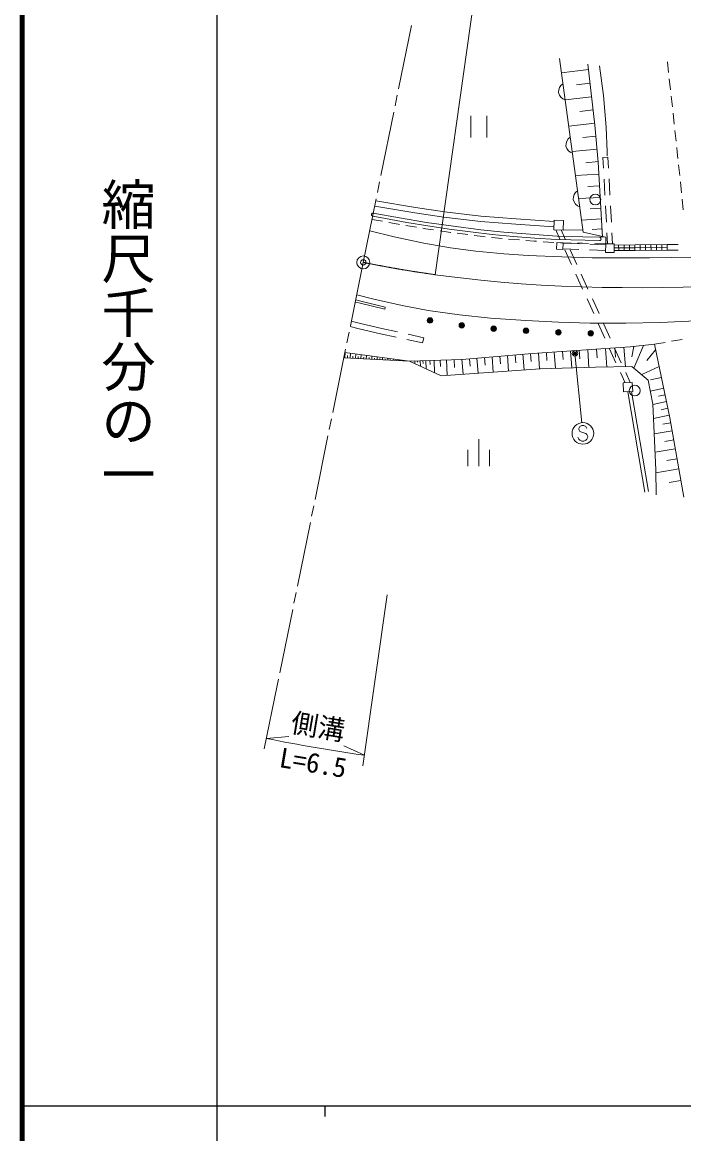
# Model space of a CAD drawing. Units: millimetres at full size, sheet at 1:1000; details may follow other scales. Extents: x 40000 to 680000, y 20000 to 380000.
# Drawn here: x 40000 to 101242, y 202409 to 305377 of the extents above; entities that cross this region are included whole.
import ezdxf
from ezdxf.enums import TextEntityAlignment as Align

# ---------------------------------------------------------------- set-up
doc = ezdxf.new("R2010")
doc.units = ezdxf.units.MM
doc.header["$LTSCALE"] = 1000
doc.header["$PDMODE"] = 32
doc.header["$PDSIZE"] = 500
doc.linetypes.add('CHAIN', pattern=[18.5, 12, -1.5, 3.5, -1.5])
for name, color, linetype, lineweight in [('M-BGD', 7, 'Continuous', 13), ('M-BMK', 2, 'Continuous', 13), ('M-BMK-SRVR', 3, 'Continuous', 13), ('M-STR-HTXT', 7, 'Continuous', 13), ('M-STR-STRC', 7, 'Continuous', 13), ('M-TTL', 2, 'Continuous', 140), ('M-TTL-BAND', 7, 'Continuous', 25)]:
    doc.layers.add(name, color=color, linetype=linetype, lineweight=lineweight)
doc.styles.add('@ＭＳ ゴシック', font='')
doc.styles.add('ＭＳ ゴシック', font='')
doc.styles.get('@ＭＳ ゴシック').set_extended_font_data('@MS Gothic')
doc.styles.get('ＭＳ ゴシック').set_extended_font_data('MS Gothic')

msp = doc.modelspace()

# ---------------------------------------------------------------- linework, layer by layer
at = {"layer": 'M-BGD'}
for p, q in [((89730, 302010), (91937, 285944)), ((99834, 300720), (99724, 301714)), ((92422, 300991), (89910, 300702)), ((92567, 299735), (91311, 299590)), ((100009, 299129), (99900, 300123)), ((92712, 298479), (90254, 298196)), ((100185, 297539), (100075, 298533)), ((81525, 296698), (81525, 294698)), ((83025, 296698), (83025, 294698)), ((92853, 297250), (91625, 297108)), ((100360, 295949), (100250, 296943)), ((92995, 296021), (90591, 295744)), ((93106, 294816), (91900, 294711)), ((100536, 294358), (100426, 295352)), ((93211, 293611), (90911, 293410)), ((100646, 293355), (100601, 293762)), ((93312, 292461), (92162, 292360)), ((94220, 292882), (93761, 292858)), ((93814, 291849), (93761, 292858)), ((94275, 291857), (94220, 292882)), ((100706, 292767), (100646, 293355)), ((100866, 291176), (100766, 292170)), ((93379, 291309), (91217, 291185)), ((93947, 289352), (93867, 290850)), ((94407, 289360), (94328, 290858)), ((101027, 289584), (100927, 290579)), ((93441, 290228), (92360, 290166)), ((93503, 289147), (91513, 289033)), ((94080, 286856), (94000, 288354)), ((94540, 286864), (94460, 288362)), ((101188, 287992), (101087, 288987)), ((93560, 288151), (92565, 288094)), ((73352, 286935), (72381, 287115)), ((74809, 286667), (73942, 286827)), ((74926, 286647), (74809, 286667)), ((76504, 286385), (75518, 286549)), ((77335, 286247), (77096, 286287)), ((93617, 287156), (91785, 287051)), ((78085, 286137), (77335, 286247)), ((79638, 285908), (78678, 286049)), ((79668, 285904), (79638, 285908)), ((81255, 285701), (80263, 285828)), ((82384, 285556), (81850, 285625)), ((82843, 285508), (82384, 285556)), ((84434, 285339), (83440, 285444)), ((86029, 285210), (85032, 285289)), ((89813, 285216), (89390, 286151)), ((90305, 285219), (89892, 286133)), ((90089, 286125), (91907, 286159)), ((91937, 285944), (94031, 285451)), ((93670, 286240), (92753, 286187)), ((94018, 284851), (94031, 285451)), ((94186, 284848), (94133, 285857)), ((94647, 284840), (94593, 285865)), ((87382, 285102), (86627, 285162)), ((87624, 285085), (87382, 285102)), ((89220, 284976), (88222, 285044)), ((90819, 284923), (89819, 284949)), ((91530, 284332), (90053, 284389)), ((91548, 284851), (90079, 284908)), ((90844, 282939), (90225, 284305)), ((91336, 282942), (90718, 284308)), ((91874, 284896), (91419, 284908)), ((92419, 284885), (91874, 284896)), ((94007, 284236), (92530, 284293)), ((94016, 284756), (92547, 284813)), ((94018, 284851), (93018, 284872)), ((95217, 284218), (95214, 284738)), ((95717, 284221), (95714, 284741)), ((96217, 284223), (96214, 284743)), ((96717, 284226), (96714, 284746)), ((97212, 284232), (97205, 284752)), ((97711, 284238), (97705, 284758)), ((98211, 284243), (98205, 284763)), ((98711, 284249), (98705, 284769)), ((99211, 284255), (99205, 284775)), ((100710, 284792), (99705, 284781)), ((99711, 284261), (99705, 284781)), ((100716, 284272), (99711, 284261)), ((91875, 280661), (91256, 282028)), ((92367, 280664), (91749, 282031)), ((92906, 278384), (92287, 279750)), ((93399, 278387), (92780, 279753)), ((73554, 278785), (73601, 278980)), ((70363, 277187), (71182, 276985)), ((70463, 277677), (71300, 277471)), ((71182, 276985), (73171, 276511)), ((71300, 277471), (73282, 276999)), ((73282, 276999), (74738, 276682)), ((93937, 276106), (93318, 277473)), ((94430, 276110), (93811, 277476)), ((73171, 276511), (74630, 276194)), ((75607, 275981), (77065, 275663)), ((75715, 276469), (77172, 276152)), ((77172, 276152), (77065, 275663)), ((100103, 275825), (101089, 275995)), ((90769, 274931), (90879, 273353)), ((91558, 274985), (91613, 274197)), ((92347, 275040), (92461, 273399)), ((93168, 275097), (93225, 274276)), ((93989, 275154), (94108, 273435)), ((94968, 273829), (94350, 275195)), ((95461, 273832), (94842, 275199)), ((94848, 275213), (94908, 274353)), ((95708, 275272), (95833, 273465)), ((96610, 275347), (96422, 274390)), ((97511, 275444), (96627, 273320)), ((98639, 275019), (97831, 274041)), ((98527, 275553), (99512, 275723)), ((75848, 273974), (69772, 274282)), ((69856, 274277), (69881, 274787)), ((69875, 274788), (75848, 273974)), ((70105, 274265), (70117, 274498)), ((70355, 274252), (70379, 274719)), ((70605, 274239), (70615, 274452)), ((70854, 274227), (70876, 274651)), ((71104, 274214), (71114, 274405)), ((71354, 274201), (71373, 274584)), ((71603, 274189), (71612, 274359)), ((71853, 274176), (71870, 274516)), ((72103, 274164), (72110, 274312)), ((72352, 274151), (72367, 274448)), ((72602, 274138), (72609, 274266)), ((72852, 274126), (72865, 274380)), ((73101, 274113), (73107, 274219)), ((73351, 274100), (73362, 274313)), ((73601, 274088), (73605, 274173)), ((73851, 274075), (73859, 274245)), ((74100, 274062), (74103, 274126)), ((74350, 274050), (74356, 274177)), ((74600, 274037), (74602, 274080)), ((74849, 274025), (74854, 274109)), ((75848, 273974), (80697, 274149)), ((76348, 273992), (76357, 273738)), ((76597, 274001), (76602, 273874)), ((76847, 274010), (76866, 273503)), ((77101, 274019), (77110, 273765)), ((77355, 274028), (77382, 273263)), ((77737, 274042), (77751, 273660)), ((78120, 274056), (78161, 272902)), ((78697, 274077), (78717, 273500)), ((79273, 274097), (79325, 272659)), ((79992, 274123), (80018, 273404)), ((80711, 274150), (80825, 272766)), ((81403, 274207), (81460, 273515)), ((82095, 274264), (82211, 272864)), ((82795, 274321), (82853, 273621)), ((83495, 274379), (83612, 272963)), ((84204, 274437), (84262, 273729)), ((84912, 274495), (85029, 273063)), ((85628, 274554), (85687, 273838)), ((86344, 274613), (86463, 273164)), ((87068, 274673), (87128, 273948)), ((87793, 274725), (87894, 273265)), ((88523, 274775), (88574, 274046)), ((89253, 274826), (89358, 273309)), ((90011, 274878), (90064, 274120)), ((95804, 271983), (95381, 272918)), ((96287, 272008), (95873, 272921)), ((98961, 273486), (97352, 272730)), ((99173, 272477), (98164, 272265)), ((97635, 261846), (96072, 271146)), ((97970, 261902), (96414, 271164)), ((99385, 271469), (98156, 271211)), ((99514, 270854), (98899, 270725)), ((99643, 270240), (98392, 269978)), ((99905, 268989), (98448, 268683)), ((99774, 269615), (99148, 269483)), ((100041, 268257), (99308, 268130)), ((82259, 266765), (82259, 264265)), ((100169, 267524), (98511, 267236)), ((100313, 266695), (99484, 266551)), ((81259, 265765), (81259, 264265)), ((83259, 265765), (83259, 264265)), ((100457, 265867), (98586, 265542)), ((100619, 264931), (99684, 264769)), ((100781, 263995), (98660, 263627)), ((100966, 262935), (99905, 262751))]:
    msp.add_line(p, q, dxfattribs=at)
for points in [[(92365, 301488), (93017, 295832), (93315, 292420), (93715, 285456)], [(94149, 292986), (94166, 293366), (94065, 295656), (93806, 298578), (93456, 301334)], [(72631, 288344), (76337, 287720), (79020, 287332), (82421, 286929), (85702, 286664), (89217, 286433)], [(72730, 288834), (76415, 288214), (79085, 287828), (82470, 287426), (85739, 287163), (89235, 286933)], [(94031, 285451), (91888, 285496), (89527, 285556), (87427, 285700), (84588, 285926), (82453, 286152), (79719, 286502), (77428, 286840), (74913, 287258), (72501, 287703)], [(99711, 284261), (96736, 284226), (94797, 284216)], [(99708, 284521), (96733, 284486), (94802, 284476)], [(99705, 284781), (96731, 284746), (94807, 284736)], [(73554, 278785), (71161, 279370), (70824, 279454)], [(73601, 278980), (71209, 279564), (70864, 279650)], [(80697, 274149), (87231, 274686), (96284, 275312), (98527, 275553), (99958, 268736), (101235, 261383)], [(75848, 273974), (78770, 272620), (87934, 273268), (93068, 273416), (96436, 273476), (97960, 272234), (98391, 269984), (98656, 263924), (98688, 261612)]]:
    msp.add_lwpolyline(points, dxfattribs=at)
for points in [[(89239, 287050), (90107, 287019), (90074, 286126), (89207, 286158)], [(90050, 284333), (89469, 284361), (89499, 284957), (90080, 284928)], [(94794, 284046), (94004, 284060), (94018, 284851), (94809, 284837)], [(95664, 271126), (95621, 271974), (96470, 272017), (96513, 271169)]]:
    msp.add_lwpolyline(points, close=True, dxfattribs=at)
for centre in [(93050, 288954), (96702, 271253)]:
    msp.add_circle(centre, 500, dxfattribs=at)
for centre in [(90463, 298973), (91143, 294020), (91823, 289066)]:
    msp.add_arc(centre, 812, 120.43953, 255.1998, dxfattribs=at)
at = {"layer": 'M-BMK'}
for p, q in [((74838, 299203), (76033, 305083)), ((74519, 297635), (74719, 298615)), ((73205, 291167), (74400, 297047)), ((72886, 289599), (73085, 290579)), ((71571, 283131), (72767, 289011)), ((71571, 283131), (70376, 277252)), ((70257, 276664), (70057, 275684)), ((69938, 275096), (68743, 269216)), ((68623, 268628), (68424, 267648)), ((68304, 267060), (67109, 261180)), ((66990, 260592), (66791, 259612)), ((66671, 259024), (65476, 253145)), ((65356, 252557), (65157, 251577)), ((65038, 250989), (63842, 245109)), ((63723, 244521), (63603, 243933))]:
    msp.add_line(p, q, dxfattribs=at)
at = {"layer": 'M-BMK', "linetype": 'CHAIN'}
msp.add_lwpolyline([(103058, 280888), (101183, 280837), (99307, 280802), (97431, 280787), (95555, 280791), (93679, 280817), (91803, 280865), (89929, 280936), (88055, 281033), (86183, 281154), (84312, 281303), (82445, 281480), (80580, 281686), (78719, 281922), (78243, 281988)], dxfattribs=at)
msp.add_arc((93483, 390927), 110000, 258.50988, 262.03622, dxfattribs=at)
at = {"layer": 'M-BMK-SRVR'}
msp.add_circle((71571, 283131), 600, dxfattribs=at)
msp.add_point((71571, 283131), dxfattribs=at)
at = {"layer": 'M-STR-HTXT'}
for p, q in [((78243, 281988), (83092, 316650)), ((91172, 274703), (91806, 268276)), ((73785, 252320), (71534, 236479)), ((63603, 243933), (62408, 238053)), ((62607, 239033), (64687, 239223)), ((71674, 237469), (69779, 238344))]:
    msp.add_line(p, q, dxfattribs=at)
for radius in [150, 120, 90, 60, 30, 20]:
    msp.add_circle((91172, 274703), radius, dxfattribs=at)
msp.add_arc((93483, 390927), 155000, 258.50988, 261.91149, dxfattribs=at)
msp.add_point((91172, 274703), dxfattribs=at)
at = {"layer": 'M-STR-STRC'}
for p, q in [((91631, 267924), (91540, 267742)), ((91540, 267742), (91540, 267651)), ((91813, 268015), (91631, 267924)), ((91995, 268015), (91813, 268015)), ((92176, 267924), (91995, 268015)), ((92267, 267742), (92176, 267924)), ((91540, 266742), (91449, 266924)), ((91540, 267651), (91631, 267470)), ((91631, 266651), (91540, 266742)), ((91631, 267470), (92176, 267288)), ((92176, 267288), (92267, 267197)), ((92267, 266742), (92176, 266651)), ((92267, 267197), (92358, 267015)), ((92358, 266924), (92267, 266742)), ((92358, 267015), (92358, 266924)), ((91813, 266560), (91631, 266651)), ((91995, 266560), (91813, 266560)), ((92176, 266651), (91995, 266560))]:
    msp.add_line(p, q, dxfattribs=at)
for points in [[(93434, 285154), (89446, 285261), (87455, 285375), (85464, 285534), (83492, 285727), (81514, 285951), (79526, 286213), (77554, 286519), (75590, 286835), (73618, 287194), (72442, 287414)], [(72164, 286046), (74441, 285484), (77182, 284910), (79648, 284491), (82004, 284179), (84598, 283930), (86837, 283768), (89950, 283637), (92748, 283556), (94859, 283560), (98065, 283537), (102214, 283627), (105672, 283744), (108416, 283879), (115378, 284366), (124656, 285162)], [(70962, 280132), (72552, 279737), (75179, 279151), (77572, 278683), (80472, 278272), (83364, 277962), (86627, 277740), (89645, 277592), (92569, 277514), (95883, 277511), (99065, 277559), (102386, 277720), (105791, 277930), (109953, 278250), (116907, 278882), (127202, 279832), (140095, 281043)]]:
    msp.add_lwpolyline(points, dxfattribs=at)
for centre, radius in [((77748, 277749), 250), ((77748, 277749), 204), ((77748, 277749), 159), ((77748, 277749), 114), ((77748, 277749), 68.2), ((77748, 277749), 22.7), ((80689, 277295), 250), ((80689, 277295), 204), ((80689, 277295), 159), ((80689, 277295), 114), ((80689, 277295), 68.2), ((80689, 277295), 22.7), ((83642, 276988), 250), ((83642, 276988), 204), ((83642, 276988), 159), ((83642, 276988), 114), ((83642, 276988), 68.2), ((83642, 276988), 22.7), ((86639, 276794), 250), ((86639, 276794), 204), ((86639, 276794), 159), ((86639, 276794), 114), ((86639, 276794), 68.2), ((86639, 276794), 22.7), ((89636, 276649), 250), ((89636, 276649), 204), ((89636, 276649), 159), ((89636, 276649), 114), ((89636, 276649), 68.2), ((89636, 276649), 22.7), ((92629, 276566), 250), ((92629, 276566), 204), ((92629, 276566), 159), ((92629, 276566), 114), ((92629, 276566), 68.2), ((92629, 276566), 22.7), ((91904, 267288), 1000)]:
    msp.add_circle(centre, radius, dxfattribs=at)
for centre, start, end in [((72470, 287562), 79.40119, 259.40119), ((93438, 285304), 268.46007, 88.46007)]:
    msp.add_arc(centre, 150, start, end, dxfattribs=at)
at = {"layer": 'M-TTL'}
msp.add_line((40000, 380000), (40000, 20000), dxfattribs=at)
at = {"layer": 'M-TTL-BAND'}
for p, q in [((58000, 370000), (58000, 20000)), ((40000, 205000), (579000, 205000)), ((68000, 205000), (68000, 204000))]:
    msp.add_line(p, q, dxfattribs=at)

# ---------------------------------------------------------------- texts
at = {"layer": 'M-STR-HTXT', "style": 'ＭＳ ゴシック'}
msp.add_text('側溝', height=1833, rotation=350.444, dxfattribs=at).set_placement((67153, 238687), align=Align.BOTTOM_CENTER)
msp.add_text('L=6.5', height=1833, rotation=350.509, dxfattribs=at).set_placement((67081, 237685), align=Align.TOP_CENTER)
at = {"layer": 'M-TTL-BAND', "style": '@ＭＳ ゴシック'}
msp.add_text('縮尺千分の一', height=3666, rotation=270, dxfattribs=at).set_placement((49777, 261030), align=Align.MIDDLE_RIGHT)

doc.saveas('drawing.dxf')
